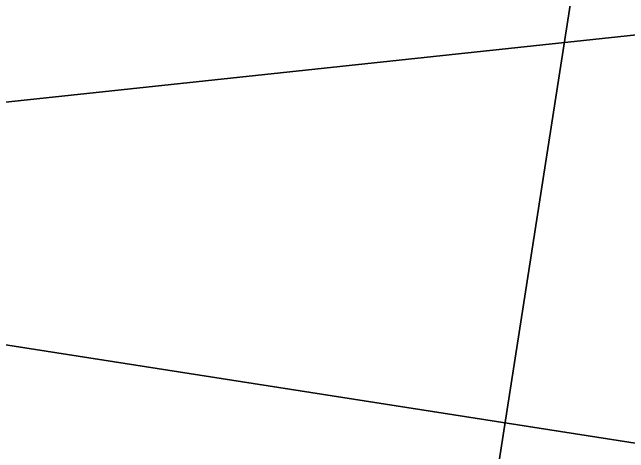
# Model space of a CAD drawing. Header units: metres. Extents: x 503497 to 504361, y 6966567 to 6966857.
# Drawn here: x 504163.67 to 504169.11, y 6966756.21 to 6966760.09 of the extents above; entities that cross this region are included whole.
import ezdxf

# ---------------------------------------------------------------- set-up
doc = ezdxf.new("R2010")
doc.units = ezdxf.units.M

msp = doc.modelspace()

# ---------------------------------------------------------------- linework, layer by layer
at = {"layer": 'SHADOW_APPROVED_20261221T150000'}
for points in [[(504129.6052, 6966740.8657), (504131.954, 6966755.9236), (504173.1715, 6966760.3197), (504170.8227, 6966745.2618), (504129.6052, 6966740.8657)], [(504131.954, 6966755.9236), (504160.9824, 6966751.3955), (504202.1999, 6966755.7916), (504173.1715, 6966760.3197), (504131.954, 6966755.9236)]]:
    msp.add_lwpolyline(points, close=True, dxfattribs=at)
at = {"layer": 'SHADOW_COMPARATOR_RL48_20261221T150000'}
for points in [[(504131.954, 6966755.9236), (504160.9824, 6966751.3955), (504184.4863, 6966753.9024), (504155.4579, 6966758.4305), (504131.954, 6966755.9236)], [(504153.1091, 6966743.3726), (504155.4579, 6966758.4305), (504184.4863, 6966753.9024), (504184.1235, 6966751.5768), (504185.4954, 6966751.3628), (504185.8582, 6966753.6884), (504200.5648, 6966751.3944), (504198.8188, 6966740.2013), (504195.5395, 6966740.7128), (504195.3777, 6966739.6755), (504198.3056, 6966739.2188), (504196.5753, 6966728.1261), (504182.103, 6966730.3836), (504181.8081, 6966728.493), (504173.041, 6966729.8606), (504173.4951, 6966732.7718), (504170.4333, 6966733.2494), (504170.282, 6966732.279), (504161.9499, 6966733.5787), (504161.5271, 6966730.8683), (504151.4049, 6966732.4472), (504153.1091, 6966743.3726)]]:
    msp.add_lwpolyline(points, close=True, dxfattribs=at)
at = {"layer": 'SHADOW_COMPARATOR_RL48_20261221T160000'}
for points in [[(504129.6052, 6966740.8657), (504131.954, 6966755.9236), (504169.0936, 6966763.3761), (504166.7448, 6966748.3182), (504129.6052, 6966740.8657)], [(504166.7448, 6966748.3182), (504169.0936, 6966763.3761), (504198.122, 6966758.848), (504197.7592, 6966756.5224), (504199.1311, 6966756.3084), (504199.4939, 6966758.634), (504214.2005, 6966756.34), (504212.4545, 6966745.1469), (504209.1752, 6966745.6584), (504209.0134, 6966744.6211), (504211.9413, 6966744.1644), (504210.211, 6966733.0717), (504195.7387, 6966735.3292), (504195.4438, 6966733.4386), (504186.6767, 6966734.8062), (504187.1308, 6966737.7174), (504184.069, 6966738.195), (504183.9177, 6966737.2246), (504175.5856, 6966738.5243), (504175.1628, 6966735.8139), (504165.0406, 6966737.3928), (504166.7448, 6966748.3182)]]:
    msp.add_lwpolyline(points, close=True, dxfattribs=at)

doc.saveas('drawing.dxf')
